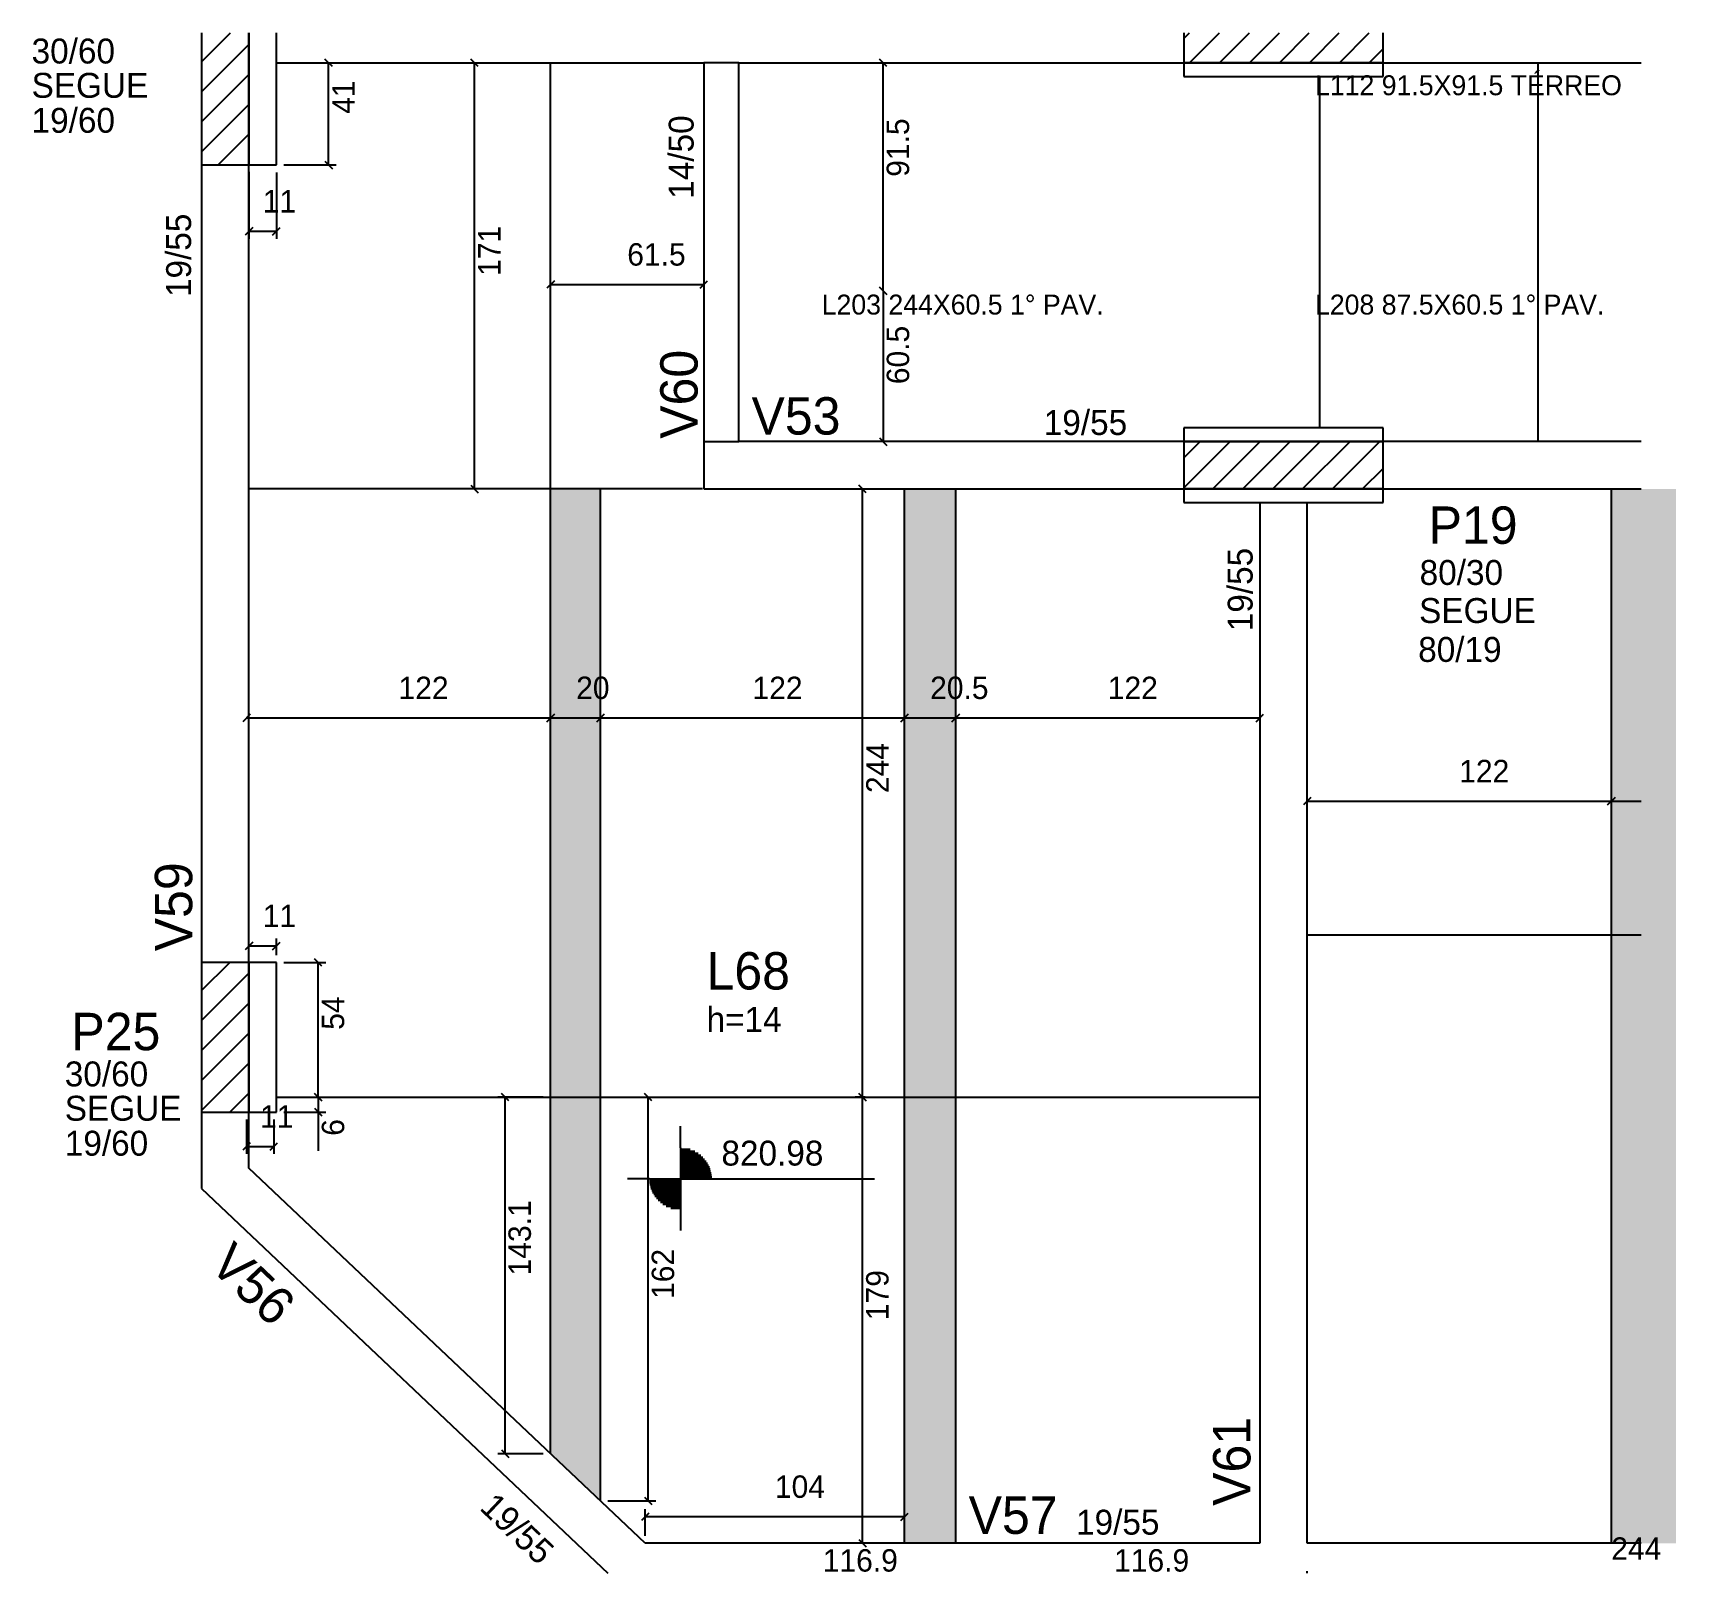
# Model space of a CAD drawing. Header units: metres. Extents: x 3753 to 4412, y 2072 to 2690.
import ezdxf

# ---------------------------------------------------------------- set-up
doc = ezdxf.new("R2010")
doc.units = ezdxf.units.M
for name, color, linetype in [('3', 7, 'Continuous'), ('4', 7, 'Continuous'), ('7', 7, 'Continuous'), ('AUX00', 7, 'Continuous'), ('Hachura', 7, 'Continuous'), ('Painéis', 7, 'Continuous')]:
    doc.layers.add(name, color=color, linetype=linetype)

msp = doc.modelspace()

# ---------------------------------------------------------------- hatches: boundary and pattern name
at = {"layer": 'Hachura'}
h = msp.add_hatch(color=7, dxfattribs=at)
h.dxf.hatch_style = 1
h.paths.add_polyline_path([(3960.66, 2120.1), (3980.66, 2101.17), (3980.66, 2507.17), (3960.66, 2507.17), (3960.66, 2120.1)])
h = msp.add_hatch(color=7, dxfattribs=at)
h.dxf.hatch_style = 1
h.paths.add_polyline_path([(4102.66, 2084.17), (4123.16, 2084.17), (4123.16, 2507.17), (4102.66, 2507.17), (4102.66, 2084.17)])
h = msp.add_hatch(color=7, dxfattribs=at)
h.dxf.hatch_style = 1
h.paths.add_polyline_path([(4386.16, 2084.17), (4412.16, 2084.17), (4412.16, 2507.17), (4386.16, 2507.17), (4386.16, 2084.17)])

# ---------------------------------------------------------------- linework, layer by layer
at = {"layer": '3', "color": 3, "lineweight": 25}
for p, q in [((3820.66, 2678.55), (3832.27, 2690.17)), ((4214.66, 2687.88), (4216.94, 2690.17)), ((4216.96, 2678.17), (4228.96, 2690.17)), ((4228.98, 2678.17), (4240.98, 2690.17)), ((4241, 2678.17), (4253, 2690.17)), ((4253.02, 2678.17), (4265.02, 2690.17)), ((4265.05, 2678.17), (4277.05, 2690.17)), ((4277.07, 2678.17), (4289.07, 2690.17)), ((3820.66, 2666.53), (3839.66, 2685.53)), ((4289.09, 2678.17), (4294.66, 2683.73)), ((3820.66, 2654.5), (3839.66, 2673.5)), ((3820.66, 2642.48), (3839.66, 2661.48)), ((3827.36, 2637.17), (3839.66, 2649.46)), ((3839.38, 2637.17), (3839.66, 2637.44)), ((4214.66, 2507.57), (4233.25, 2526.17)), ((4214.66, 2519.59), (4221.23, 2526.17)), ((4226.27, 2507.17), (4245.27, 2526.17)), ((4238.29, 2507.17), (4257.29, 2526.17)), ((4250.32, 2507.17), (4269.32, 2526.17)), ((4262.34, 2507.17), (4281.34, 2526.17)), ((4274.36, 2507.17), (4293.36, 2526.17)), ((4286.38, 2507.17), (4294.66, 2515.44)), ((3820.66, 2305.9), (3831.92, 2317.17)), ((3820.66, 2293.88), (3839.66, 2312.88)), ((3820.66, 2281.86), (3839.66, 2300.86)), ((3820.66, 2269.84), (3839.66, 2288.84)), ((3820.66, 2257.82), (3839.66, 2276.82)), ((3832.02, 2257.17), (3839.66, 2264.8)), ((4012.78, 2242.87), (4012.78, 2251.45)), ((4012.78, 2242.87), (4012.78, 2217.87)), ((4012.78, 2242.26), (4016.63, 2242.26)), ((4012.78, 2241.47), (4018.53, 2241.47)), ((4012.78, 2240.68), (4019.86, 2240.68)), ((4012.78, 2239.88), (4020.89, 2239.88)), ((4012.78, 2239.09), (4021.74, 2239.09)), ((4012.78, 2238.3), (4022.45, 2238.3)), ((4012.78, 2237.5), (4023.05, 2237.5)), ((4012.78, 2236.71), (4023.55, 2236.71)), ((4012.78, 2235.92), (4023.98, 2235.92)), ((4012.78, 2235.13), (4024.34, 2235.13)), ((4000.28, 2230.37), (3991.57, 2230.37)), ((4000.28, 2230.37), (4025.28, 2230.37)), ((4012.78, 2229.58), (4000.28, 2229.58)), ((4012.78, 2228.78), (4000.38, 2228.78)), ((4012.78, 2234.33), (4024.64, 2234.33)), ((4012.78, 2233.54), (4024.87, 2233.54)), ((4012.78, 2232.75), (4025.05, 2232.75)), ((4012.78, 2231.95), (4025.18, 2231.95)), ((4012.78, 2231.16), (4025.28, 2231.16)), ((4025.28, 2230.37), (4090.59, 2230.37)), ((4012.78, 2227.99), (4000.51, 2227.99)), ((4012.78, 2227.2), (4000.69, 2227.2)), ((4012.78, 2226.4), (4000.93, 2226.4)), ((4012.78, 2225.61), (4001.22, 2225.61)), ((4012.78, 2224.82), (4001.58, 2224.82)), ((4012.78, 2224.03), (4002.01, 2224.03)), ((4012.78, 2223.23), (4002.52, 2223.23)), ((4012.78, 2222.44), (4003.12, 2222.44)), ((4012.78, 2221.65), (4003.83, 2221.65)), ((4012.78, 2220.85), (4004.68, 2220.85)), ((4012.78, 2220.06), (4005.71, 2220.06)), ((4012.78, 2219.27), (4007.03, 2219.27)), ((4012.78, 2218.48), (4008.93, 2218.48)), ((4012.78, 2217.87), (4012.78, 2209.65))]:
    msp.add_line(p, q, dxfattribs=at)
for points in [[(3850.66, 2678.17), (4022.16, 2678.17)], [(4022.16, 2678.17), (4022.16, 2507.17)], [(4036.16, 2678.17), (4022.16, 2678.17)], [(4036.16, 2678.17), (4214.66, 2678.17)], [(4036.16, 2526.17), (4036.16, 2678.17)], [(4294.66, 2678.17), (4398.16, 2678.17)], [(3820.66, 2637.17), (3820.66, 2317.17)], [(3839.66, 2317.17), (3839.66, 2637.17)], [(4022.16, 2526.17), (4036.16, 2526.17)], [(4214.66, 2526.17), (4036.16, 2526.17)], [(4398.16, 2526.17), (4294.66, 2526.17)], [(4022.16, 2507.17), (4214.66, 2507.17)], [(4294.66, 2507.17), (4398.16, 2507.17)], [(4245.16, 2501.67), (4245.16, 2084.17)], [(4264.16, 2084.17), (4264.16, 2501.67)], [(3820.66, 2257.17), (3820.66, 2226.46)], [(3839.66, 2234.63), (3839.66, 2257.17)], [(3998.62, 2084.17), (3839.66, 2234.63)], [(3820.66, 2226.46), (3983.66, 2072.17)], [(4245.16, 2084.17), (3998.62, 2084.17)], [(4398.16, 2084.17), (4264.16, 2084.17)]]:
    msp.add_lwpolyline(points, dxfattribs=at)
at = {"layer": '7', "color": 7, "lineweight": 25}
for points in [[(3820.66, 2690.17), (3820.66, 2637.17)], [(3839.66, 2690.17), (3839.66, 2637.17)], [(3839.66, 2637.17), (3839.66, 2690.17)], [(3850.66, 2637.17), (3850.66, 2690.17)], [(4214.66, 2690.17), (4214.66, 2678.17)], [(4294.66, 2678.17), (4294.66, 2690.17)], [(4294.66, 2678.17), (4214.66, 2678.17)], [(4214.66, 2678.17), (4214.66, 2672.67)], [(4214.66, 2678.17), (4294.66, 2678.17)], [(4294.66, 2672.67), (4294.66, 2678.17)], [(4214.66, 2672.67), (4294.66, 2672.67)], [(3820.66, 2637.17), (3839.66, 2637.17)], [(3839.66, 2637.17), (3850.66, 2637.17)], [(4294.66, 2531.67), (4214.66, 2531.67)], [(4214.66, 2531.67), (4214.66, 2526.17)], [(4294.66, 2526.17), (4294.66, 2531.67)], [(4214.66, 2526.17), (4294.66, 2526.17)], [(4294.66, 2526.17), (4214.66, 2526.17)], [(4214.66, 2526.17), (4214.66, 2507.17)], [(4294.66, 2507.17), (4294.66, 2526.17)], [(4294.66, 2507.17), (4214.66, 2507.17)], [(4214.66, 2507.17), (4214.66, 2501.67)], [(4214.66, 2507.17), (4294.66, 2507.17)], [(4294.66, 2501.67), (4294.66, 2507.17)], [(4214.66, 2501.67), (4294.66, 2501.67)], [(3839.66, 2317.17), (3820.66, 2317.17)], [(3820.66, 2317.17), (3820.66, 2257.17)], [(3850.66, 2317.17), (3839.66, 2317.17)], [(3839.66, 2317.17), (3839.66, 2257.17)], [(3839.66, 2257.17), (3839.66, 2317.17)], [(3850.66, 2257.17), (3850.66, 2317.17)], [(3820.66, 2257.17), (3839.66, 2257.17)], [(3839.66, 2257.17), (3850.66, 2257.17)]]:
    msp.add_lwpolyline(points, dxfattribs=at)
at = {"layer": 'Painéis', "color": 4, "lineweight": 25}
for p, q in [((3853.66, 2678.17), (3874.63, 2678.17)), ((3871.63, 2637.17), (3871.63, 2678.17)), ((3930.16, 2507.17), (3930.16, 2678.17)), ((4094.09, 2586.67), (4094.09, 2678.17)), ((3853.66, 2637.17), (3874.63, 2637.17)), ((3839.66, 2634.44), (3839.66, 2607.53)), ((3850.66, 2634.17), (3850.66, 2607.53)), ((3850.66, 2610.53), (3839.66, 2610.53)), ((3960.66, 2589.18), (4022.16, 2589.18)), ((4094.09, 2586.67), (4094.09, 2526.17)), ((4085.81, 2263.17), (4085.81, 2507.17)), ((3838.66, 2415.29), (3960.66, 2415.29)), ((3960.66, 2415.29), (3980.66, 2415.29)), ((3980.66, 2415.29), (4102.66, 2415.29)), ((4102.66, 2415.29), (4123.16, 2415.29)), ((4123.16, 2415.29), (4245.16, 2415.29)), ((4264.16, 2381.92), (4386.16, 2381.92)), ((4386.16, 2381.92), (4398.16, 2381.92)), ((3839.66, 2320.17), (3839.66, 2326.8)), ((3839.66, 2323.8), (3850.66, 2323.8)), ((3850.66, 2320.17), (3850.66, 2326.8)), ((3853.66, 2317.17), (3870.45, 2317.17)), ((3867.45, 2263.17), (3867.45, 2317.17)), ((3853.66, 2263.17), (3870.45, 2263.17)), ((3853.66, 2263.17), (3870.45, 2263.17)), ((3867.45, 2263.17), (3867.45, 2257.17)), ((3957.66, 2263.17), (3939.46, 2263.17)), ((3942.46, 2120.1), (3942.46, 2263.17)), ((3983.66, 2263.17), (4002.81, 2263.17)), ((3999.81, 2101.17), (3999.81, 2263.17)), ((4086.79, 2263.17), (4082.81, 2263.17)), ((4085.81, 2084.17), (4085.81, 2263.17)), ((3853.66, 2257.17), (3870.45, 2257.17)), ((3867.45, 2257.17), (3867.45, 2241.64)), ((3838.66, 2254.17), (3838.66, 2240.36)), ((3849.66, 2254.17), (3849.66, 2240.36)), ((3838.66, 2243.36), (3849.66, 2243.36)), ((3957.66, 2120.1), (3939.46, 2120.1)), ((3983.66, 2101.17), (4002.81, 2101.17)), ((3998.62, 2087.17), (3998.62, 2097.78)), ((4102.66, 2087.17), (4102.66, 2097.78)), ((4102.66, 2094.78), (3998.62, 2094.78)), ((4086.79, 2084.17), (4082.81, 2084.17)), ((4264.16, 2072.17), (4264.16, 2072.94))]:
    msp.add_line(p, q, dxfattribs=at)
at = {"layer": 'Painéis', "color": 0, "lineweight": 25}
for p, q in [((3873.13, 2676.67), (3870.13, 2679.67)), ((3931.66, 2676.67), (3928.66, 2679.67)), ((4095.59, 2676.67), (4092.59, 2679.67)), ((3870.13, 2638.67), (3873.13, 2635.67)), ((3841.16, 2612.03), (3838.16, 2609.03)), ((3849.16, 2609.03), (3852.16, 2612.03)), ((3962.16, 2590.68), (3959.16, 2587.68)), ((4020.66, 2587.68), (4023.66, 2590.68)), ((4092.59, 2588.17), (4095.59, 2585.17)), ((4095.59, 2585.17), (4092.59, 2588.17)), ((4092.59, 2527.67), (4095.59, 2524.67)), ((3928.66, 2508.67), (3931.66, 2505.67)), ((4087.31, 2505.67), (4084.31, 2508.67)), ((3840.16, 2416.79), (3837.16, 2413.79)), ((3959.16, 2413.79), (3962.16, 2416.79)), ((3962.16, 2416.79), (3959.16, 2413.79)), ((3979.16, 2413.79), (3982.16, 2416.79)), ((3982.16, 2416.79), (3979.16, 2413.79)), ((4101.16, 2413.79), (4104.16, 2416.79)), ((4104.16, 2416.79), (4101.16, 2413.79)), ((4121.66, 2413.79), (4124.66, 2416.79)), ((4124.66, 2416.79), (4121.66, 2413.79)), ((4243.66, 2413.79), (4246.66, 2416.79)), ((4265.66, 2383.42), (4262.66, 2380.42)), ((4384.66, 2380.42), (4387.66, 2383.42)), ((4387.66, 2383.42), (4384.66, 2380.42)), ((3841.16, 2325.3), (3838.16, 2322.3)), ((3849.16, 2322.3), (3852.16, 2325.3)), ((3868.95, 2315.67), (3865.95, 2318.67)), ((3868.95, 2261.67), (3865.95, 2264.67)), ((3865.95, 2264.67), (3868.95, 2261.67)), ((3943.96, 2261.67), (3940.96, 2264.67)), ((4001.31, 2261.67), (3998.31, 2264.67)), ((4087.31, 2261.67), (4084.31, 2264.67)), ((4084.31, 2264.67), (4087.31, 2261.67)), ((3865.95, 2258.67), (3868.95, 2255.67)), ((3840.16, 2244.86), (3837.16, 2241.86)), ((3848.16, 2241.86), (3851.16, 2244.86)), ((3940.96, 2121.6), (3943.96, 2118.6)), ((4000.12, 2096.28), (3997.12, 2093.28)), ((3998.31, 2102.67), (4001.31, 2099.67)), ((4101.16, 2093.28), (4104.16, 2096.28)), ((4084.31, 2085.67), (4087.31, 2082.67))]:
    msp.add_line(p, q, dxfattribs=at)
at = {"layer": 'Painéis', "color": 200, "lineweight": 25}
for p, q in [((3960.66, 2120.1), (3960.66, 2678.17)), ((4356.66, 2678.17), (4356.66, 2526.17)), ((4269.16, 2672.67), (4269.16, 2531.67)), ((4021.66, 2507.17), (3839.66, 2507.17)), ((3980.66, 2101.17), (3980.66, 2507.17)), ((4102.66, 2084.17), (4102.66, 2507.17)), ((4123.16, 2084.17), (4123.16, 2507.17)), ((4386.16, 2507.17), (4386.16, 2084.17)), ((4398.16, 2328.17), (4264.06, 2328.17)), ((3850.66, 2263.17), (4245.16, 2263.17))]:
    msp.add_line(p, q, dxfattribs=at)

# ---------------------------------------------------------------- texts
at = {"layer": '3', "color": 3, "lineweight": 25}
for s, p in [('30/60', (3752.46, 2677.87)), ('SEGUE', (3752.46, 2664.11)), ('19/60', (3752.46, 2650.07)), ('19/55', (4158.49, 2528.82)), ('80/30', (4309.27, 2468.66)), ('SEGUE', (4309.06, 2453.39)), ('80/19', (4308.69, 2437.78)), ('h=14', (4023.22, 2289.33)), ('30/60', (3765.78, 2267.46)), ('SEGUE', (3765.78, 2253.69)), ('19/60', (3765.78, 2239.66)), ('820.98', (4029.19, 2235.69)), ('19/55', (4171.44, 2087.61))]:
    msp.add_text(s, height=10, dxfattribs=at).set_placement(p)
for s, rotation, p in [('14/50', 90, (4018.04, 2623.6)), ('19/55', 90, (3816.44, 2584.17)), ('19/55', 90, (4242.28, 2450.08)), ('19/55', 316.572, (3931.75, 2097.93))]:
    msp.add_text(s, height=10, rotation=rotation, dxfattribs=at).set_placement(p)
at = {"layer": '4', "color": 4, "lineweight": 25}
for s, rotation, p in [('V60', 90, (4019.64, 2527.3)), ('V59', 90, (3816.91, 2321.67)), ('V56', 316.572, (3823.19, 2195)), ('V61', 90, (4241.41, 2099.17))]:
    msp.add_text(s, height=15, rotation=rotation, dxfattribs=at).set_placement(p)
for s, p in [('V53', (4041.25, 2528.99)), ('P19', (4312.87, 2485.15)), ('L68', (4023.22, 2306.33)), ('P25', (3768.43, 2281.98)), ('V57', (4128.35, 2087.92))]:
    msp.add_text(s, height=15, dxfattribs=at).set_placement(p)
at = {"layer": 'AUX00', "color": 7, "lineweight": 25}
for s, p in [('L112^J91.5X91.5^JTÉRREO', (4267.29, 2665.14)), ('L203^J244X60.5^J1° PAV.', (4069.4, 2577.15)), ('L208^J87.5X60.5^J1° PAV.', (4267.29, 2577.15))]:
    msp.add_text(s, height=8, dxfattribs=at).set_placement(p)
at = {"layer": 'Painéis', "color": 240, "lineweight": 25}
for s, p in [('41', (3882.07, 2657.67)), ('91.5', (4104.47, 2632.42)), ('171', (3940.59, 2592.67)), ('60.5', (4104.49, 2549.21)), ('244', (4096.25, 2385.17)), ('54', (3877.86, 2290.17)), ('6', (3877.86, 2247.64)), ('143.1', (3952.76, 2191.63)), ('162', (4010.22, 2182.17)), ('179', (4096.22, 2173.67))]:
    msp.add_text(s, height=9, rotation=90, dxfattribs=at).set_placement(p)
for s, p in [('11', (3845.16, 2618.08)), ('61.5', (3991.41, 2596.78)), ('122', (3899.66, 2422.84)), ('20', (3970.91, 2422.88)), ('122', (4041.66, 2422.84)), ('20.5', (4112.91, 2422.89)), ('122', (4184.16, 2422.84)), ('122', (4325.16, 2389.47)), ('11', (3845.16, 2331.35)), ('11', (3844.16, 2250.91)), ('104', (4050.64, 2102.37)), ('244', (4386.16, 2077.51)), ('116.9', (4069.85, 2072.78)), ('116.9', (4186.72, 2072.78))]:
    msp.add_text(s, height=9, dxfattribs=at).set_placement(p)

doc.saveas('drawing.dxf')
